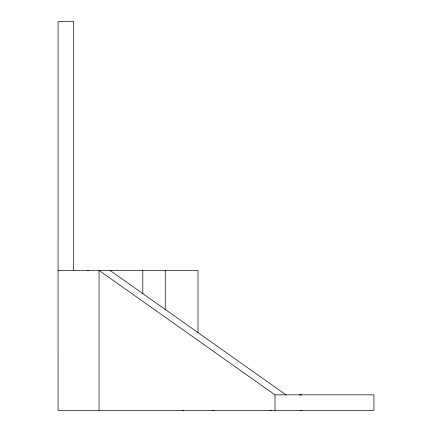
<?xml version="1.0" encoding="UTF-8"?>
<svg xmlns="http://www.w3.org/2000/svg" width="432" height="432" viewBox="0 0 432 432"><rect width="100%" height="100%" fill="white"/><g stroke="black" fill="none" stroke-linecap="round" stroke-linejoin="round"><path stroke-width="0.65" d="M73.618 270.405L73.634 21.6L58.082 21.6L58.055 410.357L373.939 410.389L373.945 394.843L274.979 394.848L99.058 270.421L99.047 410.373M142.814 293.857L142.814 270.421M165.245 309.928L165.245 270.416M198.018 332.953L198.018 270.416L58.066 270.405M274.979 410.4L274.979 394.848M182.79 410.378L182.482 410.378L183.238 410.378M213.23 410.378L213.538 410.378L212.782 410.378M299.446 394.843L301.525 394.837L300.996 394.837M87.62 270.41L88.322 270.416M110.052 270.421L285.979 394.848M270.956 410.389L270.427 410.389L270.956 410.389M301.525 410.389L300.996 410.389L301.525 410.389"/></g></svg>
